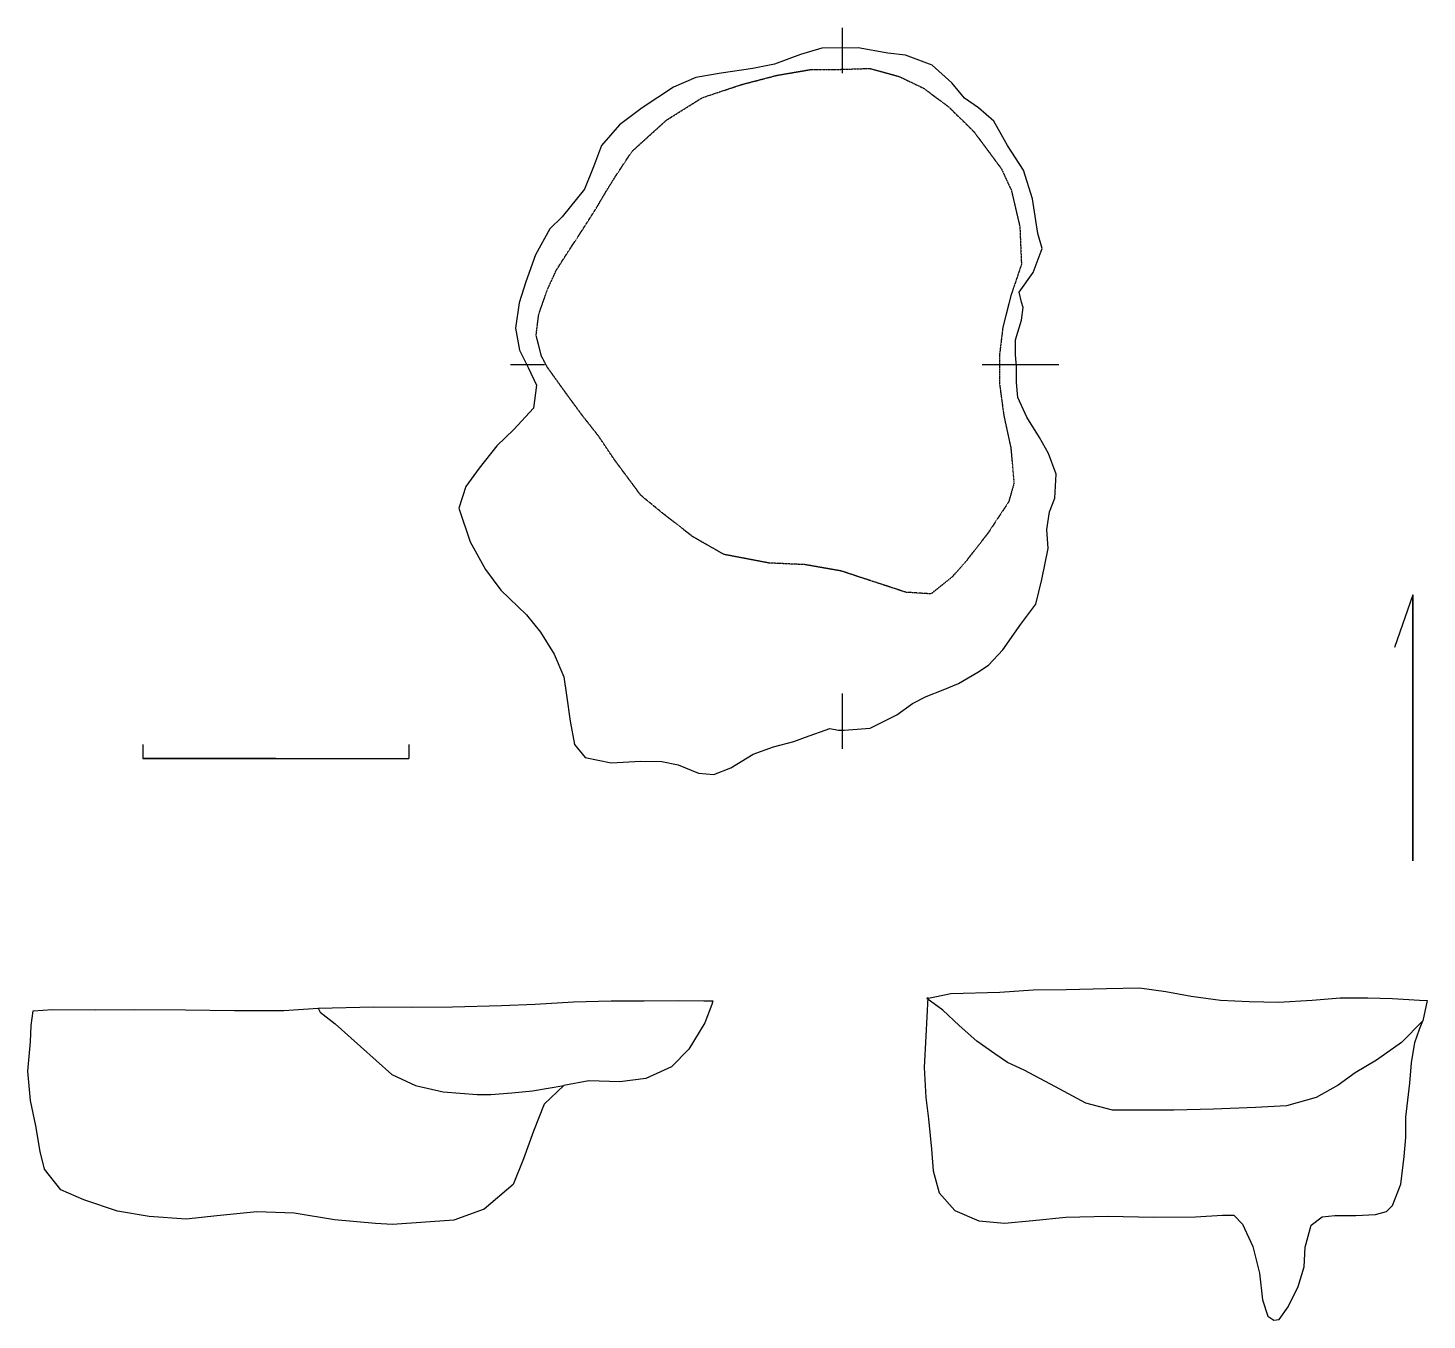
# Model space of a CAD drawing. Extents: x 4229 to 33238, y 9204 to 35984.
import ezdxf

# ---------------------------------------------------------------- set-up
doc = ezdxf.new("R2010")
doc.units = 0
doc.linetypes.add('DASHED', pattern=[0.75, 0.5, -0.25])
doc.layers.add('LAYER1', color=7, linetype='CONTINUOUS')

msp = doc.modelspace()

# ---------------------------------------------------------------- linework, layer by layer
at = {"layer": 'LAYER1', "color": 3, "linetype": 'CONTINUOUS'}
for points in [[(21120.552, 35046.4298), (21120.552, 35984.3903)], [(14234.8553, 29010.4183), (14941.0854, 29010.4183)], [(24011.6684, 29010.4183), (25600.6745, 29010.4183)], [(21120.552, 21043.3049), (21120.552, 22190.9308)]]:
    msp.add_lwpolyline(points, dxfattribs=at)
at = {"layer": 'LAYER1', "color": 7, "linetype": 'CONTINUOUS'}
for points in [[(21032.2802, 21429.5305), (21153.6571, 21429.5305), (21694.3649, 21473.6605), (22246.0997, 21749.5338), (22566.103, 21981.2654), (22853.0155, 22124.7228), (23206.124, 22268.1635), (23526.1273, 22400.5795), (23923.38, 22632.311), (24144.0844, 22775.7684), (24442.0263, 23095.7717), (24817.1962, 23625.4404), (25126.1748, 24044.7712), (25247.5541, 24552.3619), (25379.9701, 25192.3828), (25357.9063, 25589.6355), (25413.0753, 25953.7806), (25523.4275, 26240.6811), (25545.4913, 26737.2447), (25391.0115, 27167.6002), (25203.4218, 27498.6449), (24938.5898, 27917.9757), (24750.9858, 28326.2531), (24728.9221, 28635.2317), (24728.9221, 28966.2741), (24706.8583, 29209.0446), (24706.8583, 29518.0065), (24828.2376, 29926.2983), (24861.3428, 30191.1326), (24828.2376, 30301.4872), (24784.091, 30511.1359), (25071.0058, 30919.4277), (25258.5908, 31415.9936), (25170.3214, 31724.9722), (25059.9644, 32442.2258), (24872.3795, 33038.1049), (24541.3371, 33545.7098), (24254.4223, 34053.2981), (23934.419, 34329.1738), (23647.5209, 34527.8002), (23382.6865, 34847.8035), (22974.3948, 35211.951), (22422.6599, 35421.6164), (22058.5124, 35465.7606), (21440.5553, 35576.0985), (20690.1964, 35565.0738), (20248.7995, 35432.6578), (19708.1073, 35234.0315), (19255.6713, 35145.743), (18604.6232, 35046.4298), (18074.9545, 34958.1557), (17611.4938, 34759.5317), (16960.4482, 34329.1738), (16496.9875, 33976.0653), (16121.8009, 33545.7098), (15956.2785, 33104.3129), (15768.6924, 32640.8522), (15305.2329, 32067.0392), (15051.4221, 31824.2853), (14753.4837, 31283.5752), (14554.8574, 30720.8013), (14411.4167, 30290.4458), (14334.1673, 29760.7771), (14422.4402, 29308.3578), (14599.0016, 28944.2103), (14775.5642, 28580.0628), (14709.355, 28105.563), (14301.0633, 27664.1661), (13947.956, 27322.099), (13583.8084, 26858.6383), (13307.9339, 26483.4517), (13164.4765, 26031.03), (13396.2068, 25335.8402), (13716.2256, 24762.0273), (14036.2289, 24331.6717), (14565.8976, 23824.0668), (14852.7969, 23459.9193), (15139.7105, 23007.4976), (15338.3369, 22532.9979), (15393.5059, 22157.8256), (15470.7541, 21617.1179), (15559.027, 21131.5934), (15779.7172, 20866.759), (16320.4261, 20756.4044), (16938.3677, 20789.5096), (17368.7244, 20778.4706), (17710.807, 20712.2602), (18130.1235, 20535.7143), (18450.1423, 20513.6338), (18803.2496, 20646.0522), (19266.7115, 20932.967), (19686.0268, 21087.4492), (20105.3588, 21197.8014), (20348.1127, 21286.0731), (20855.7176, 21462.6357), (21032.2802, 21429.5305)], [(32940.2904, 24236.1208), (32562.3852, 23145.5987)], [(32940.2904, 24236.1208), (32940.2904, 18718.7401)], [(32940.2904, 18718.7401), (32940.2904, 24236.1208)], [(6607.4954, 21134.0761), (6607.4954, 20839.6177)], [(12124.8606, 21134.0761), (12124.8606, 20839.6177)], [(6607.4954, 20839.6177), (9366.178, 20839.6177)], [(9366.178, 20839.6177), (6607.4954, 20839.6177)], [(9366.178, 20839.6177), (12124.8606, 20839.6177)], [(22865.1505, 15869.2089), (23361.714, 15968.5208), (24376.9263, 16001.626), (25072.1162, 16045.7548), (25756.2646, 16056.7938), (26594.9119, 16078.8588), (27279.0651, 16089.899), (27819.7752, 16012.6496), (28349.4439, 15913.3364), (28956.3454, 15836.1037), (29552.2197, 15802.9997), (30159.1402, 15791.9594), (30854.3157, 15836.1037), (31439.1534, 15880.2324), (32012.9782, 15880.2324), (32520.5832, 15869.2089), (33083.3428, 15836.1037), (33237.8416, 15825.0634), (33149.5531, 15405.7481), (32708.1729, 14953.3122), (32189.5265, 14589.1646), (31748.132, 14324.3303), (31395.0402, 14070.5338), (30942.6042, 13816.7397), (30324.6613, 13640.1783), (29684.6404, 13607.0743), (28812.888, 13573.9691), (27985.2964, 13551.9053), (27444.5863, 13551.9053), (26716.2769, 13551.9053), (26164.5588, 13695.3472), (25535.5745, 14037.4298), (24884.5122, 14379.5147), (24542.4475, 14545.0359), (24277.6107, 14721.5818), (23902.4242, 14986.4162), (23538.2766, 15306.435), (23196.1929, 15626.4383), (22865.1505, 15869.2089)], [(4339.0071, 15609.433), (4736.2586, 15642.537), (5630.0751, 15631.4979), (6435.6029, 15642.537), (7494.9415, 15631.4979), (8510.1508, 15620.4732), (9536.3842, 15620.4732), (10242.5994, 15664.6019), (11401.2511, 15697.7059), (12206.7944, 15686.6812), (13034.4015, 15697.7059), (14049.5958, 15719.7864), (14744.7857, 15752.8904), (15539.29, 15797.0191), (16322.7683, 15819.0984), (17006.9191, 15819.0984), (17713.1492, 15830.1231), (18242.8191, 15819.0984), (18430.404, 15819.0984), (18408.3403, 15741.8501), (18264.8829, 15366.6624), (17933.8393, 14814.9299), (17569.6918, 14450.7824), (17040.0231, 14208.0118), (16499.3142, 14141.8026), (15859.3088, 14163.8819), (15340.6636, 14064.5699), (14932.3873, 13678.3419), (14711.6817, 13115.5692), (14502.0318, 12541.7706), (14292.3652, 12012.1019), (13685.4483, 11504.497), (13056.4664, 11272.7678), (11787.4779, 11184.4948), (11434.3551, 11206.5586), (10584.6831, 11283.8068), (9746.0347, 11416.224), (8973.6109, 11449.3292), (8146.0032, 11361.0408), (7505.9811, 11294.8316), (6744.5821, 11350.016), (6082.4956, 11460.3527), (5387.3051, 11692.0831), (4912.8045, 11901.7497), (4570.7371, 12332.1052), (4482.4487, 12696.2527), (4394.1757, 13225.9214), (4283.8226, 13755.5901), (4228.654, 14362.5094), (4283.8226, 14969.4109), (4294.8625, 15311.4946), (4339.0071, 15609.433)], [(22865.1505, 15869.2089), (22887.2143, 15891.2726), (22843.0844, 15085.7294), (22809.9816, 14434.6825), (22843.0844, 13816.7397), (22898.2533, 13375.3439), (22964.447, 12746.362), (22997.5665, 12293.9416), (23118.9601, 11841.5056), (23450.0025, 11477.3581), (23946.5517, 11256.6679), (24476.2228, 11212.5237), (25061.0604, 11267.7081), (25745.228, 11333.9161), (26628.0171, 11355.9811), (27565.9609, 11333.9161), (28437.7133, 11344.9409), (29000.4872, 11378.0449), (29232.2044, 11378.0449), (29408.7813, 11190.4587), (29629.4715, 10726.9992), (29761.8731, 10175.2656), (29828.0978, 9623.517), (29938.45, 9281.4493), (30059.8246, 9204.2005), (30170.1768, 9215.2407), (30357.7665, 9480.0751), (30567.4295, 9899.391), (30688.8089, 10307.6827), (30710.8583, 10715.959), (30832.2663, 11168.395), (31063.9978, 11344.9409), (31328.8155, 11367.0213), (31759.1877, 11367.0213), (32167.4628, 11389.0851), (32399.1943, 11455.2943), (32520.5832, 11576.6712), (32697.1172, 12018.067), (32763.3418, 12591.8799), (32796.428, 12989.1326), (32796.428, 13408.4479), (32884.7307, 14114.6792), (32917.8216, 14533.9957), (32984.0463, 14953.3122), (33083.3428, 15229.1868), (33149.5531, 15405.7481)], [(10242.5994, 15664.6019), (10286.7436, 15587.3692), (10595.7234, 15344.5986), (11125.3921, 14870.0989), (11776.4377, 14296.3003), (12261.9622, 14064.5699), (12835.7763, 13932.1515), (13542.0064, 13876.9683), (13828.9057, 13876.9683), (14259.2612, 13910.0723), (14689.6179, 13954.2165), (15340.6636, 14064.5699)]]:
    msp.add_lwpolyline(points, dxfattribs=at)
at = {"layer": 'LAYER1', "color": 7, "linetype": 'DASHED'}
msp.add_lwpolyline([(14996.2543, 28955.235), (14874.8762, 29186.9642), (14764.524, 29617.3197), (14819.6917, 30047.6752), (14996.2543, 30555.2802), (15183.8393, 30963.5719), (15437.6501, 31360.8246), (15713.5092, 31780.1411), (16022.4877, 32265.6656), (16210.0739, 32585.6832), (16408.699, 32905.6865), (16750.7828, 33424.3162), (17468.0376, 34075.3785), (18207.3717, 34538.8416), (19034.98, 34814.6983), (19752.236, 35002.2999), (20458.4673, 35123.6793), (20955.0308, 35123.6793), (21683.3258, 35145.743), (22290.244, 34980.2219), (22797.8322, 34737.4656), (23316.4762, 34351.24), (23835.1058, 33843.647), (24408.9211, 33071.2077), (24618.5699, 32618.7884), (24795.1324, 31868.4129), (24828.2376, 31084.9489), (24607.5475, 30433.9032), (24442.0263, 29782.8409), (24375.816, 29231.1084), (24375.816, 28591.0875), (24464.0901, 27940.0395), (24607.5475, 27288.9938), (24673.7531, 26549.6597), (24563.4009, 26163.4484), (24133.0454, 25512.3861), (23702.6899, 24960.6536), (23393.7089, 24607.5451), (22952.3286, 24254.4223), (22433.6847, 24287.5251), (21826.7832, 24486.1515), (21087.4492, 24728.9221), (20337.0879, 24861.3404), (19586.7136, 24894.4432), (18659.7922, 25071.0058), (18019.7856, 25435.1534), (17368.7244, 25942.7416), (16938.3677, 26295.8644), (16397.6743, 27024.1595), (16055.5917, 27531.7477), (15724.5482, 27951.0809), (15415.5696, 28370.3974), (14996.2543, 28955.235)], dxfattribs=at)

doc.saveas('drawing.dxf')
